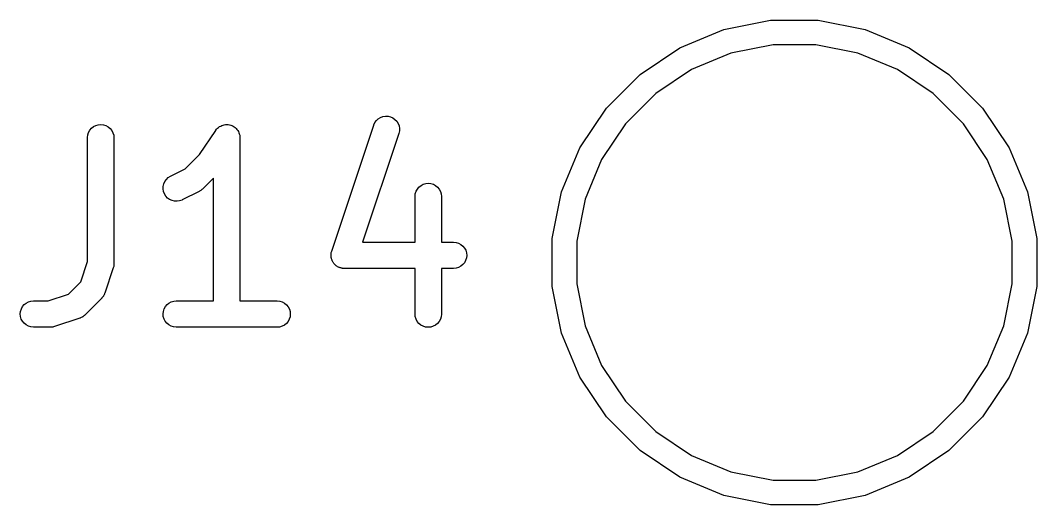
# Model space of a CAD drawing. Extents: x 4.1 to 76.2, y 7.7 to 62.
# Drawn here: x 26.88 to 32.64, y 46.68 to 49.43 of the extents above; entities that cross this region are included whole.
import ezdxf

# ---------------------------------------------------------------- set-up
doc = ezdxf.new("R2010")
doc.units = 0
doc.layers.add('BLACK', color=7, linetype='CONTINUOUS')

msp = doc.modelspace()

# ---------------------------------------------------------------- linework, layer by layer
at = {"layer": 'BLACK', "linetype": 'CONTINUOUS'}
for p, q in [((30.8668, 49.3774), (31.1321, 49.4302)), ((31.1321, 49.4302), (31.4027, 49.4302)), ((31.4027, 49.4302), (31.668, 49.3774)), ((30.6169, 49.2739), (30.8668, 49.3774)), ((31.668, 49.3774), (31.9179, 49.2739)), ((31.1459, 49.2908), (30.9074, 49.2434)), ((31.3889, 49.2908), (31.1459, 49.2908)), ((31.6274, 49.2434), (31.3889, 49.2908)), ((30.3919, 49.1236), (30.6169, 49.2739)), ((30.9074, 49.2434), (30.6829, 49.1504)), ((31.8519, 49.1504), (31.6274, 49.2434)), ((31.9179, 49.2739), (32.1429, 49.1236)), ((30.2006, 48.9323), (30.3919, 49.1236)), ((30.6829, 49.1504), (30.4808, 49.0153)), ((32.054, 49.0153), (31.8519, 49.1504)), ((32.1429, 49.1236), (32.3342, 48.9323)), ((30.4808, 49.0153), (30.3089, 48.8434)), ((32.2259, 48.8434), (32.054, 49.0153)), ((30.0503, 48.7073), (30.2006, 48.9323)), ((32.3342, 48.9323), (32.4845, 48.7073)), ((28.8967, 48.8619), (28.9074, 48.8718)), ((28.9074, 48.8718), (28.9199, 48.8795)), ((28.9199, 48.8795), (28.9336, 48.8846)), ((28.9336, 48.8846), (28.9481, 48.8869)), ((28.9481, 48.8869), (28.9627, 48.8864)), ((28.9627, 48.8864), (28.9769, 48.883)), ((28.9769, 48.883), (28.9903, 48.877)), ((28.9903, 48.877), (29.0022, 48.8685)), ((27.2718, 48.8068), (27.2812, 48.818)), ((27.2812, 48.818), (27.2926, 48.8272)), ((27.2926, 48.8272), (27.3056, 48.834)), ((27.3056, 48.834), (27.3196, 48.8381)), ((27.3196, 48.8381), (27.3342, 48.8394)), ((27.3342, 48.8394), (27.3488, 48.8379)), ((27.3488, 48.8379), (27.3627, 48.8336)), ((27.3627, 48.8336), (27.3756, 48.8266)), ((27.3756, 48.8266), (27.3869, 48.8173)), ((27.3869, 48.8173), (27.3961, 48.8059)), ((27.9909, 48.8125), (27.9955, 48.818)), ((27.9955, 48.818), (27.9955, 48.8181)), ((27.9955, 48.8181), (27.9956, 48.8181)), ((27.9956, 48.8181), (28.0014, 48.8228)), ((28.0014, 48.8228), (28.0069, 48.8272)), ((28.0069, 48.8272), (28.007, 48.8273)), ((28.0069, 48.8272), (28.0069, 48.8272)), ((28.007, 48.8273), (28.0138, 48.8308)), ((28.0138, 48.8308), (28.0199, 48.834)), ((28.0199, 48.834), (28.0199, 48.834)), ((28.0199, 48.834), (28.02, 48.834)), ((28.02, 48.834), (28.0272, 48.8361)), ((28.0272, 48.8361), (28.0339, 48.8381)), ((28.0339, 48.8381), (28.034, 48.8381)), ((28.034, 48.8381), (28.0412, 48.8388)), ((28.034, 48.8381), (28.034, 48.8381)), ((28.0412, 48.8388), (28.0485, 48.8394)), ((28.0485, 48.8394), (28.0486, 48.8394)), ((28.0485, 48.8394), (28.0485, 48.8394)), ((28.0486, 48.8394), (28.0561, 48.8386)), ((28.0561, 48.8386), (28.063, 48.8379)), ((28.063, 48.8379), (28.0631, 48.8379)), ((28.0631, 48.8379), (28.0632, 48.8379)), ((28.0632, 48.8379), (28.0705, 48.8356)), ((28.0705, 48.8356), (28.077, 48.8336)), ((28.077, 48.8336), (28.0771, 48.8336)), ((28.0771, 48.8336), (28.0771, 48.8335)), ((28.0771, 48.8335), (28.0837, 48.83)), ((28.0837, 48.83), (28.0899, 48.8266)), ((28.0899, 48.8266), (28.0899, 48.8266)), ((28.0899, 48.8266), (28.09, 48.8266)), ((28.09, 48.8266), (28.0956, 48.8219)), ((28.0956, 48.8219), (28.1012, 48.8173)), ((28.1012, 48.8173), (28.1012, 48.8172)), ((28.1012, 48.8172), (28.1013, 48.8172)), ((28.1013, 48.8172), (28.1061, 48.8112)), ((28.6435, 48.1215), (28.8816, 48.8358)), ((28.8816, 48.8358), (28.8819, 48.8368)), ((28.8819, 48.8368), (28.8881, 48.85)), ((28.8881, 48.85), (28.8967, 48.8619)), ((29.0022, 48.8685), (29.0122, 48.8578)), ((29.0122, 48.8578), (29.0199, 48.8454)), ((29.0199, 48.8454), (29.0251, 48.8317)), ((29.0251, 48.8317), (29.0275, 48.8172)), ((29.0275, 48.8172), (29.0271, 48.8026)), ((30.3089, 48.8434), (30.1738, 48.6413)), ((32.361, 48.6413), (32.2259, 48.8434)), ((27.2587, 48.7655), (27.2603, 48.78)), ((27.2587, 48.7644), (27.2587, 48.7655)), ((27.2587, 48.0623), (27.2587, 48.7644)), ((27.2603, 48.78), (27.2647, 48.794)), ((27.2647, 48.794), (27.2718, 48.8068)), ((27.3961, 48.8059), (27.403, 48.793)), ((27.403, 48.793), (27.4072, 48.779)), ((27.4072, 48.779), (27.4087, 48.7644)), ((27.4087, 48.7644), (27.4087, 48.0502)), ((27.8944, 48.6694), (27.9856, 48.806)), ((27.9856, 48.806), (27.9861, 48.8068)), ((27.9861, 48.8069), (27.9909, 48.8125)), ((27.9861, 48.8068), (27.9861, 48.8069)), ((27.9861, 48.8068), (27.9861, 48.8068)), ((27.9861, 48.8068), (27.9861, 48.8068)), ((28.1061, 48.8112), (28.1104, 48.8059)), ((28.1104, 48.8059), (28.1105, 48.8059)), ((28.1105, 48.8059), (28.1105, 48.8058)), ((28.1105, 48.8058), (28.1142, 48.7989)), ((28.1142, 48.7989), (28.1173, 48.793)), ((28.1173, 48.793), (28.1173, 48.793)), ((28.1173, 48.793), (28.1173, 48.7929)), ((28.1173, 48.7929), (28.1195, 48.7857)), ((28.1195, 48.7857), (28.1215, 48.779)), ((28.1215, 48.779), (28.1215, 48.779)), ((28.1215, 48.779), (28.1216, 48.7789)), ((28.1216, 48.7789), (28.1223, 48.7716)), ((28.1223, 48.7716), (28.123, 48.7644)), ((28.123, 48.7644), (28.123, 47.8394)), ((29.0239, 48.7883), (28.8187, 48.1728)), ((29.0271, 48.8026), (29.0239, 48.7883)), ((29.9468, 48.4574), (30.0503, 48.7073)), ((32.4845, 48.7073), (32.588, 48.4574)), ((27.8131, 48.588), (27.8944, 48.6694)), ((30.1738, 48.6413), (30.0808, 48.4168)), ((32.454, 48.4168), (32.361, 48.6413)), ((27.7287, 48.5458), (27.8131, 48.588)), ((27.6972, 48.516), (27.7057, 48.528)), ((27.7057, 48.528), (27.7163, 48.538)), ((27.7163, 48.538), (27.7287, 48.5458)), ((27.973, 48.5358), (27.9105, 48.4733)), ((27.973, 47.8394), (27.973, 48.5358)), ((27.6874, 48.4738), (27.6879, 48.4884)), ((27.6898, 48.4594), (27.6874, 48.4738)), ((27.6879, 48.4884), (27.6912, 48.5027)), ((27.6912, 48.5027), (27.6972, 48.516)), ((27.9065, 48.4699), (27.9034, 48.4671)), ((27.9098, 48.4726), (27.9065, 48.4699)), ((27.9105, 48.4733), (27.9098, 48.4726)), ((29.1219, 48.4607), (29.1289, 48.4735)), ((29.1289, 48.4735), (29.1383, 48.4847)), ((29.1383, 48.4847), (29.1498, 48.4939)), ((29.1498, 48.4939), (29.1627, 48.5006)), ((29.1627, 48.5006), (29.1768, 48.5048)), ((29.1768, 48.5048), (29.1913, 48.5061)), ((29.1913, 48.5061), (29.2059, 48.5046)), ((29.2059, 48.5046), (29.2199, 48.5002)), ((29.2199, 48.5002), (29.2328, 48.4933)), ((29.2328, 48.4933), (29.244, 48.484)), ((29.244, 48.484), (29.2533, 48.4726)), ((29.2533, 48.4726), (29.2602, 48.4597)), ((27.6949, 48.4457), (27.6898, 48.4594)), ((27.7026, 48.4332), (27.6949, 48.4457)), ((27.7126, 48.4225), (27.7026, 48.4332)), ((27.7245, 48.4139), (27.7126, 48.4225)), ((27.7378, 48.4078), (27.7245, 48.4139)), ((27.7948, 48.4112), (27.7811, 48.4061)), ((27.7958, 48.4116), (27.7948, 48.4112)), ((27.891, 48.4593), (27.7958, 48.4116)), ((27.8946, 48.4615), (27.891, 48.4593)), ((27.8983, 48.4634), (27.8946, 48.4615)), ((27.9008, 48.4654), (27.8983, 48.4634)), ((27.9034, 48.4671), (27.9008, 48.4654)), ((29.1158, 48.4322), (29.1175, 48.4467)), ((29.1158, 48.4311), (29.1158, 48.4322)), ((29.1158, 48.1728), (29.1158, 48.4311)), ((29.1175, 48.4467), (29.1219, 48.4607)), ((29.2602, 48.4597), (29.2644, 48.4457)), ((29.2644, 48.4457), (29.2658, 48.4311)), ((29.2658, 48.4311), (29.2658, 48.1728)), ((29.894, 48.1921), (29.9468, 48.4574)), ((30.0808, 48.4168), (30.0334, 48.1783)), ((32.5014, 48.1783), (32.454, 48.4168)), ((32.588, 48.4574), (32.6408, 48.1921)), ((27.752, 48.4044), (27.7378, 48.4078)), ((27.7666, 48.4039), (27.752, 48.4044)), ((27.7811, 48.4061), (27.7666, 48.4039)), ((29.894, 47.9215), (29.894, 48.1921)), ((32.6408, 48.1921), (32.6408, 47.9215)), ((28.8187, 48.1728), (29.1158, 48.1728)), ((29.2658, 48.1728), (29.3337, 48.1728)), ((29.3337, 48.1728), (29.3347, 48.1728)), ((29.3347, 48.1728), (29.3493, 48.1711)), ((29.3493, 48.1711), (29.3632, 48.1667)), ((29.3632, 48.1667), (29.376, 48.1597)), ((29.376, 48.1597), (29.3873, 48.1502)), ((29.3873, 48.1502), (29.3964, 48.1388)), ((29.3964, 48.1388), (29.4032, 48.1259)), ((29.4032, 48.1259), (29.4073, 48.1118)), ((30.0334, 48.1783), (30.0334, 47.9353)), ((32.5014, 47.9353), (32.5014, 48.1783)), ((28.6396, 48.0983), (28.6401, 48.1027)), ((28.6399, 48.0954), (28.6396, 48.0983)), ((28.6398, 48.0926), (28.6399, 48.0954)), ((28.6405, 48.0882), (28.6398, 48.0926)), ((28.6401, 48.1027), (28.6402, 48.1072)), ((28.6402, 48.1072), (28.6409, 48.11)), ((28.641, 48.0837), (28.6405, 48.0882)), ((28.6409, 48.11), (28.6412, 48.1129)), ((28.6418, 48.081), (28.641, 48.0837)), ((28.6412, 48.1129), (28.6425, 48.1171)), ((28.6422, 48.0782), (28.6418, 48.081)), ((28.6438, 48.074), (28.6422, 48.0782)), ((28.6425, 48.1171), (28.6435, 48.1215)), ((28.6451, 48.0697), (28.6438, 48.074)), ((28.6464, 48.0671), (28.6451, 48.0697)), ((28.6474, 48.0645), (28.6464, 48.0671)), ((28.6498, 48.0607), (28.6474, 48.0645)), ((29.4028, 48.0687), (29.3959, 48.0558)), ((29.4071, 48.0827), (29.4028, 48.0687)), ((29.4087, 48.0972), (29.4071, 48.0827)), ((29.4073, 48.1118), (29.4087, 48.0972)), ((27.2205, 47.9478), (27.2587, 48.0623)), ((27.4048, 48.0264), (27.3572, 47.8836)), ((27.4058, 48.0305), (27.4048, 48.0264)), ((27.407, 48.0346), (27.4058, 48.0305)), ((27.4074, 48.0377), (27.407, 48.0346)), ((27.4081, 48.0407), (27.4074, 48.0377)), ((27.4082, 48.0449), (27.4081, 48.0407)), ((27.4087, 48.0491), (27.4082, 48.0449)), ((27.4087, 48.0502), (27.4087, 48.0491)), ((28.6519, 48.0567), (28.6498, 48.0607)), ((28.6537, 48.0545), (28.6519, 48.0567)), ((28.6552, 48.052), (28.6537, 48.0545)), ((28.6582, 48.0488), (28.6552, 48.052)), ((28.661, 48.0453), (28.6582, 48.0488)), ((28.6632, 48.0435), (28.661, 48.0453)), ((28.6652, 48.0414), (28.6632, 48.0435)), ((28.6688, 48.0388), (28.6652, 48.0414)), ((28.6723, 48.0359), (28.6688, 48.0388)), ((28.6748, 48.0345), (28.6723, 48.0359)), ((28.6771, 48.0328), (28.6748, 48.0345)), ((28.6812, 48.031), (28.6771, 48.0328)), ((28.6851, 48.0288), (28.6812, 48.031)), ((28.6878, 48.028), (28.6851, 48.0288)), ((28.6904, 48.0268), (28.6878, 48.028)), ((28.6948, 48.0258), (28.6904, 48.0268)), ((28.699, 48.0244), (28.6948, 48.0258)), ((28.7019, 48.0241), (28.699, 48.0244)), ((28.7047, 48.0234), (28.7019, 48.0241)), ((28.7091, 48.0233), (28.7047, 48.0234)), ((28.7136, 48.0228), (28.7091, 48.0233)), ((28.7146, 48.0228), (28.7136, 48.0228)), ((29.1158, 48.0228), (28.7146, 48.0228)), ((29.1158, 47.7644), (29.1158, 48.0228)), ((29.3337, 48.0228), (29.2658, 48.0228)), ((29.2658, 48.0228), (29.2658, 47.7644)), ((29.3482, 48.0242), (29.3337, 48.0228)), ((29.3623, 48.0284), (29.3482, 48.0242)), ((29.3752, 48.0353), (29.3623, 48.0284)), ((29.3865, 48.0446), (29.3752, 48.0353)), ((29.3959, 48.0558), (29.3865, 48.0446)), ((27.1503, 47.8776), (27.2205, 47.9478)), ((29.9468, 47.6562), (29.894, 47.9215)), ((30.0334, 47.9353), (30.0808, 47.6968)), ((32.454, 47.6968), (32.5014, 47.9353)), ((32.6408, 47.9215), (32.588, 47.6562)), ((26.9112, 47.8269), (26.9241, 47.8338)), ((26.9241, 47.8338), (26.9382, 47.838)), ((26.9382, 47.838), (26.9527, 47.8394)), ((26.9527, 47.8394), (27.0358, 47.8394)), ((27.0358, 47.8394), (27.1503, 47.8776)), ((27.3391, 47.8543), (27.2439, 47.759)), ((27.3405, 47.856), (27.3391, 47.8543)), ((27.3421, 47.8575), (27.3405, 47.856)), ((27.3451, 47.8616), (27.3421, 47.8575)), ((27.3484, 47.8656), (27.3451, 47.8616)), ((27.3494, 47.8675), (27.3484, 47.8656)), ((27.3507, 47.8693), (27.3494, 47.8675)), ((27.3529, 47.874), (27.3507, 47.8693)), ((27.3553, 47.8785), (27.3529, 47.874)), ((27.3559, 47.8806), (27.3553, 47.8785)), ((27.3569, 47.8826), (27.3559, 47.8806)), ((27.3572, 47.8836), (27.3569, 47.8826)), ((27.7207, 47.8269), (27.7337, 47.8338)), ((27.7337, 47.8338), (27.7477, 47.838)), ((27.7477, 47.838), (27.7622, 47.8394)), ((27.7622, 47.8394), (27.973, 47.8394)), ((28.123, 47.8394), (28.3337, 47.8394)), ((28.3337, 47.8394), (28.3347, 47.8394)), ((28.3347, 47.8394), (28.3493, 47.8378)), ((28.3493, 47.8378), (28.3632, 47.8334)), ((26.8777, 47.765), (26.8793, 47.7795)), ((26.8793, 47.7795), (26.8836, 47.7935)), ((26.8836, 47.7935), (26.8905, 47.8064)), ((26.8905, 47.8064), (26.8999, 47.8177)), ((26.8999, 47.8177), (26.9112, 47.8269)), ((27.6872, 47.765), (27.6888, 47.7795)), ((27.6888, 47.7795), (27.6931, 47.7935)), ((27.6931, 47.7935), (27.7001, 47.8064)), ((27.7001, 47.8064), (27.7094, 47.8177)), ((27.7094, 47.8177), (27.7207, 47.8269)), ((28.3632, 47.8334), (28.376, 47.8263)), ((28.376, 47.8263), (28.3873, 47.8169)), ((28.3873, 47.8169), (28.3964, 47.8055)), ((28.3964, 47.8055), (28.4032, 47.7925)), ((28.4032, 47.7925), (28.4073, 47.7785)), ((28.4073, 47.7785), (28.4087, 47.7639)), ((26.8791, 47.7504), (26.8777, 47.765)), ((26.8832, 47.7363), (26.8791, 47.7504)), ((26.89, 47.7234), (26.8832, 47.7363)), ((26.8991, 47.712), (26.89, 47.7234)), ((27.2145, 47.7409), (27.0717, 47.6933)), ((27.2165, 47.7418), (27.2145, 47.7409)), ((27.2187, 47.7424), (27.2165, 47.7418)), ((27.2232, 47.7448), (27.2187, 47.7424)), ((27.2279, 47.7469), (27.2232, 47.7448)), ((27.2297, 47.7481), (27.2279, 47.7469)), ((27.2317, 47.7492), (27.2297, 47.7481)), ((27.2357, 47.7524), (27.2317, 47.7492)), ((27.2399, 47.7553), (27.2357, 47.7524)), ((27.2414, 47.7569), (27.2399, 47.7553)), ((27.2431, 47.7583), (27.2414, 47.7569)), ((27.2439, 47.759), (27.2431, 47.7583)), ((27.6886, 47.7504), (27.6872, 47.765)), ((27.6927, 47.7363), (27.6886, 47.7504)), ((27.6995, 47.7234), (27.6927, 47.7363)), ((27.7087, 47.712), (27.6995, 47.7234)), ((28.3959, 47.7225), (28.3865, 47.7112)), ((28.4028, 47.7354), (28.3959, 47.7225)), ((28.4071, 47.7494), (28.4028, 47.7354)), ((28.4087, 47.7639), (28.4071, 47.7494)), ((29.1172, 47.7499), (29.1158, 47.7644)), ((29.1215, 47.7359), (29.1172, 47.7499)), ((29.1283, 47.7229), (29.1215, 47.7359)), ((29.1376, 47.7116), (29.1283, 47.7229)), ((29.2527, 47.7221), (29.2433, 47.7109)), ((29.2598, 47.7349), (29.2527, 47.7221)), ((29.2642, 47.7488), (29.2598, 47.7349)), ((29.2658, 47.7634), (29.2642, 47.7488)), ((29.2658, 47.7644), (29.2658, 47.7634)), ((26.9103, 47.7026), (26.8991, 47.712)), ((26.9232, 47.6955), (26.9103, 47.7026)), ((26.9371, 47.6911), (26.9232, 47.6955)), ((26.9517, 47.6894), (26.9371, 47.6911)), ((26.9527, 47.6894), (26.9517, 47.6894)), ((27.048, 47.6894), (26.9527, 47.6894)), ((27.0522, 47.6899), (27.048, 47.6894)), ((27.0564, 47.6899), (27.0522, 47.6899)), ((27.0594, 47.6906), (27.0564, 47.6899)), ((27.0625, 47.6909), (27.0594, 47.6906)), ((27.0666, 47.6921), (27.0625, 47.6909)), ((27.0707, 47.693), (27.0666, 47.6921)), ((27.0717, 47.6933), (27.0707, 47.693)), ((27.7199, 47.7026), (27.7087, 47.712)), ((27.7327, 47.6955), (27.7199, 47.7026)), ((27.7467, 47.6911), (27.7327, 47.6955)), ((27.7612, 47.6894), (27.7467, 47.6911)), ((27.7622, 47.6894), (27.7612, 47.6894)), ((28.3337, 47.6894), (27.7622, 47.6894)), ((28.3482, 47.6909), (28.3337, 47.6894)), ((28.3623, 47.6951), (28.3482, 47.6909)), ((28.3752, 47.702), (28.3623, 47.6951)), ((28.3865, 47.7112), (28.3752, 47.702)), ((29.1489, 47.7023), (29.1376, 47.7116)), ((29.1618, 47.6953), (29.1489, 47.7023)), ((29.1757, 47.691), (29.1618, 47.6953)), ((29.1903, 47.6894), (29.1757, 47.691)), ((29.2049, 47.6908), (29.1903, 47.6894)), ((29.2189, 47.6949), (29.2049, 47.6908)), ((29.2319, 47.7017), (29.2189, 47.6949)), ((29.2433, 47.7109), (29.2319, 47.7017)), ((30.0808, 47.6968), (30.1738, 47.4723)), ((32.361, 47.4723), (32.454, 47.6968)), ((30.0503, 47.4063), (29.9468, 47.6562)), ((32.588, 47.6562), (32.4845, 47.4063)), ((30.1738, 47.4723), (30.3089, 47.2702)), ((32.2259, 47.2702), (32.361, 47.4723)), ((30.2006, 47.1813), (30.0503, 47.4063)), ((32.4845, 47.4063), (32.3342, 47.1813)), ((30.3089, 47.2702), (30.4808, 47.0983)), ((32.054, 47.0983), (32.2259, 47.2702)), ((30.3919, 46.99), (30.2006, 47.1813)), ((32.3342, 47.1813), (32.1429, 46.99)), ((30.4808, 47.0983), (30.6829, 46.9632)), ((31.8519, 46.9632), (32.054, 47.0983)), ((30.6169, 46.8397), (30.3919, 46.99)), ((32.1429, 46.99), (31.9179, 46.8397)), ((30.6829, 46.9632), (30.9074, 46.8702)), ((31.6274, 46.8702), (31.8519, 46.9632)), ((30.9074, 46.8702), (31.1459, 46.8228)), ((31.3889, 46.8228), (31.6274, 46.8702)), ((30.8668, 46.7362), (30.6169, 46.8397)), ((31.1459, 46.8228), (31.3889, 46.8228)), ((31.9179, 46.8397), (31.668, 46.7362)), ((31.1321, 46.6834), (30.8668, 46.7362)), ((31.4027, 46.6834), (31.1321, 46.6834)), ((31.668, 46.7362), (31.4027, 46.6834))]:
    msp.add_line(p, q, dxfattribs=at)

doc.saveas('drawing.dxf')
